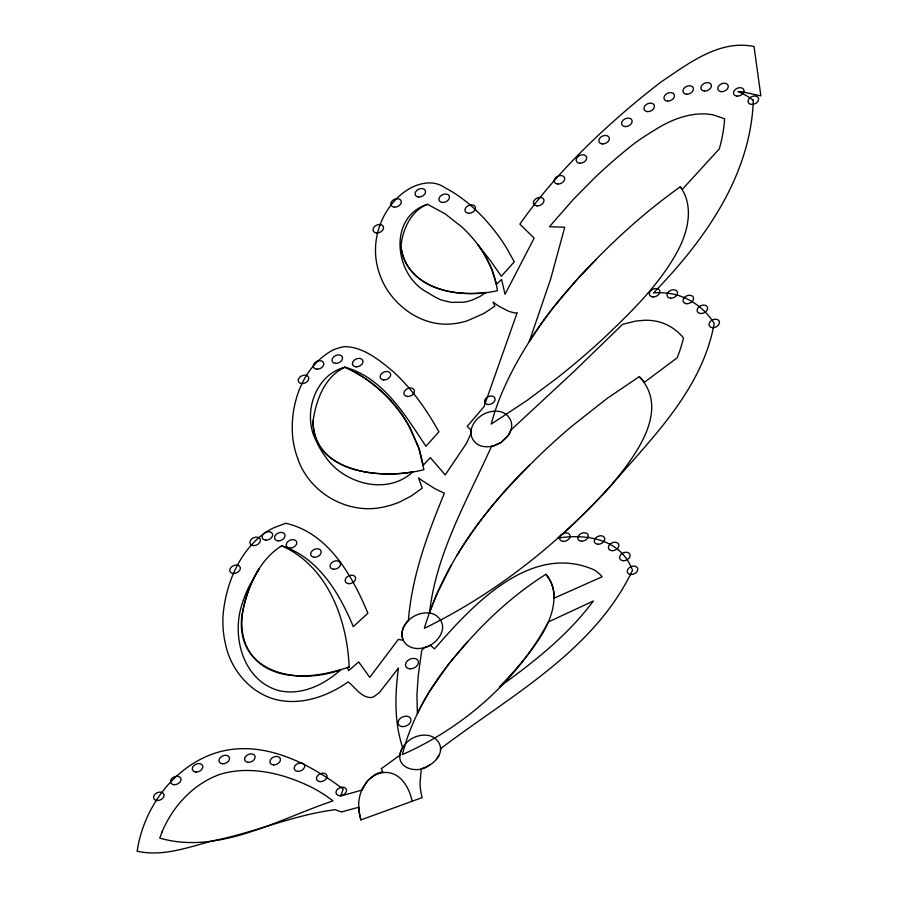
<?xml version="1.0" encoding="UTF-8"?>
<svg xmlns="http://www.w3.org/2000/svg" width="898" height="898" viewBox="0 0 898 898"><rect width="100%" height="100%" fill="white"/><g stroke="black" fill="none" stroke-linecap="round" stroke-linejoin="round"><path stroke-width="1.35" d="M440.548 750.167L440.592 748.696C509.604 696.163 593.701 651.712 632.506 570.309C629.543 562.148 624.458 554.773 617.667 549.329A77.06 55.148 -24.1 0 0 604.354 541.707C589.683 536.005 573.508 535.78 558.096 537.981A576.19 412.373 -24.1 0 0 610.64 485.897C652.689 437.337 702.202 389.261 714.224 323.448C703.976 307.138 686.622 295.206 667.281 293.175A69.573 49.794 -24.1 0 0 653.643 292.782M753.321 100.217C750.773 175.604 704.481 240.44 653.643 292.782M753.276 100.262A104.269 74.624 -24.1 0 0 737.965 91.495A67.518 48.324 -24.1 0 1 742.13 91.798L760.853 95.862L754.028 46.505C719.208 39.332 688.16 63.825 660.973 82.01A673.781 482.215 -24.1 0 0 622.123 113.765C584.272 146.767 548.824 182.968 519.875 224.13L534.142 238.138L505.035 294.342L501.589 279.401L496.37 284.442L491.666 268.895L484.28 254.235A224.713 160.832 -24.1 0 0 478.14 245.075L490.005 260.061L501.331 276.247L514.296 261.812L506.708 248.218A367.17 262.777 -24.1 0 0 493.316 229.136C479.869 212.456 463.817 197.437 444.667 187.547C433.431 179.645 418.928 182.9 407.961 189.523C381.684 206.214 369.246 241.046 378.552 270.725A145.858 104.381 -24.1 0 0 385.478 287.034C398.667 309.541 424.215 326.187 450.908 323.987A55.216 39.523 -24.1 0 0 467.465 320.743L484.022 313.38L494.832 306.162L493.148 302.121A113.373 81.146 -24.1 0 0 500.175 306.959L508.863 311.348L514.969 313.054A5.175 3.704 -24.1 0 0 517.181 312.672L483.955 406.727L467.218 426.382L471.124 430.209A23.606 16.894 -24.1 0 0 470.934 433.611L466.388 443.5L445.217 474.896L430.322 457.643L423.261 465.243L419.736 450.639L410.689 429.076A267.009 191.094 -24.1 0 0 397.511 408.736C383.626 390.978 365.553 376.486 344.978 367.226C314.648 374.769 301.975 414.876 316.343 441.165A152.873 109.41 -24.1 0 0 325.244 456.453C343.608 483.865 387.161 495.932 412.912 471.809C375.869 478.982 312.425 470.283 313.054 420.971C316.051 400.261 324.661 376.509 344.978 367.226C383.356 377.811 405.2 415.269 425.933 446.284L438.898 431.837C426.685 409.623 411.744 388.643 392.998 371.446C379.282 360.019 363.286 346.897 344.742 346.617A31.239 22.36 -24.1 0 0 331.934 350.59C302.155 367.248 289.526 405.043 292.748 437.584A172.876 123.733 -24.1 0 0 297.676 458.373M402.91 639.746L401.833 634.572L402.719 629.363A24.953 17.859 -24.1 0 1 405.245 624.335C409.454 618.037 416.492 613.828 424.013 613.042A19.666 14.076 -24.1 0 1 429.884 613.166C438.628 614.052 445.139 623.717 441.704 632.046A24.953 17.859 -24.1 0 1 439.178 637.086C434.969 643.383 427.919 647.593 420.399 648.378A19.666 14.076 -24.1 0 1 414.539 648.244C408.96 647.447 403.819 643.484 402.315 637.95A23.303 16.669 -24.1 0 1 401.99 632.349A24.628 17.634 -24.1 0 1 406.659 622.449L408.388 620.518C411.89 576.202 427.515 534.007 444.387 493.26L434.755 488.613L423.126 481.205A331.811 237.476 -24.1 0 1 418.547 477.916L422.228 488.13L411.419 495.887L400.126 501.78A61.143 43.755 -24.1 0 1 382.728 507.19C347.391 514.846 309.058 492.609 297.676 458.373M402.832 640.207L398.342 639.398L369.763 677.35L358.695 661.938L348.671 670.559L347.369 667.641L349.176 667.034C347.167 619.676 327.905 566.357 281.725 545.793C257.883 560.689 247.04 588.976 241.865 615.399C234.883 672.871 298.024 685.915 340.914 669.661C324.504 684.467 302.121 695.669 279.536 690.775C243.751 681.47 231.65 638.018 241.506 605.802A179.061 128.156 -24.1 0 1 249.139 586.214L258.983 568.984C241.876 597.08 230.505 639.948 260.409 663.858A77.363 55.373 -24.1 0 0 282.41 673.893C304.748 678.72 327.849 674.095 349.176 667.034M451.279 565.123L437.18 593.331L429.592 612.29C436.316 552.775 467.353 499.984 491.532 446.317L493.732 445.79A20.441 14.626 -24.1 0 0 494.147 445.677L500.882 442.591L507.011 437.012A24.818 17.769 -24.1 0 0 510.816 430.131L573.844 371.604L622.64 324.301L636.065 321.013L644.584 320.249A51.467 36.829 -24.1 0 1 656.629 321.327C667.18 323.493 676.654 329.622 683.457 337.906A183.113 131.052 -24.1 0 1 677.148 357.831L644.405 382.279A71.178 50.939 -24.1 0 0 639.275 376.677L607.385 398.252L572.486 425.686A541.023 387.206 -24.1 0 0 529.506 465.265C501.825 492.463 476.737 522.501 456.689 555.795M438.931 755.521L437 758.574A21.878 15.659 -24.1 0 1 429.266 765.321C418.401 774.413 394.727 768.744 400.755 751.592A24.953 17.859 -24.1 0 1 403.281 746.552C407.49 740.266 414.528 736.046 422.049 735.26A19.666 14.076 -24.1 0 1 427.919 735.395C434.632 736.259 440.604 742.051 440.604 748.999A20.531 14.694 -24.1 0 1 438.718 755.914L436.978 758.608M467.611 641.711L448.944 663.588L428.986 692.324A284.352 203.509 -24.1 0 0 406.233 741.108L402.27 754.623C462.84 727.975 517.091 680.819 548.319 621.977L593.264 601.088C567.761 635.402 533.771 662.095 499.333 686.948A354.598 253.786 -24.1 0 0 527.059 655.686C541.236 637.288 556.524 615.366 553.572 590.906A66.463 47.572 -24.1 0 0 548.723 578.144L545.928 574.305C504.979 599.943 470.631 635.335 441.434 673.567A288.359 206.383 -24.1 0 0 417.39 713.584L416.919 695.175L418.244 675.633L421.734 650.32L424.428 647.604A21.799 15.603 -24.1 0 0 426.876 646.829A16.826 12.044 -24.1 0 0 430.366 645.213L434.52 648.906C471.91 605.679 530.942 541.662 594.454 570.017A53.599 38.367 -24.1 0 1 602.131 576.785L554.088 598.18L553.886 593.264A67.294 48.166 -24.1 0 0 545.939 574.293M529.506 465.265C490.959 503.172 457.071 546.837 435.687 596.8A374.017 267.683 -24.1 0 0 424.372 628.297C495.157 593.847 557.849 544.031 610.685 485.908C633.449 458.272 671.547 410.779 639.275 376.677M596.104 259.556L578.368 277.819L553.247 307.61A453.367 324.47 -24.1 0 0 530.774 339.242C513.914 365.587 499.232 393.762 491.195 424.125L527.047 400.418L555.66 379.113A599.527 429.076 -24.1 0 0 604.421 337.547C631.07 312.1 658.122 285.923 676.317 253.494C687.52 233.671 694.771 206.899 680.336 186.75C635.728 218.461 595.924 256.907 560.475 298.518A451.784 323.336 -24.1 0 0 529.281 341.577L550.654 279.031L564.752 227.228L549.441 226.711L573.687 199.03L594.521 177.972A436.147 312.145 -24.1 0 1 634.628 143.209L638.815 140.279A210.985 150.999 -24.1 0 1 656.348 129.043C669.807 120.646 685.107 114.372 701.147 113.889A52.802 37.795 -24.1 0 1 713.416 114.933L724.619 118.772A217.855 155.915 -24.1 0 1 719.287 148.922L682.143 189.534L680.336 186.75M429.85 764.973L424.496 767.588A26.536 18.993 -24.1 0 1 421.33 768.587L420.051 782.629A102.204 73.142 -24.1 0 0 422.183 797.592L360.929 819.896C347.2 775.951 399.689 748.752 412.249 801.207M427.504 204.317C413.899 209.481 405.907 223.299 402.551 236.803A92.909 66.497 -24.1 0 0 400.991 246.378C406.457 290.503 461.617 299.36 497.369 290.649C495.213 273.43 487.468 257.344 477.051 243.616A237.543 170.003 -24.1 0 0 462.021 227.115L445.071 213.791L427.504 204.317C387.476 216.856 394.289 276.068 427.987 292.703A138.831 99.364 -24.1 0 0 440.896 299.887L451.155 302.39L463.727 302.211A34.652 24.807 -24.1 0 0 472.202 300.033L479.723 296.609L486.211 292.4C457.273 296.093 420.836 290.671 405.593 262.542A84.738 60.637 -24.1 0 1 400.991 246.378M493.732 445.79L501.264 442.332L508.246 435.339A24.953 17.859 -24.1 0 0 510.771 430.299C514.206 421.97 507.696 412.305 498.951 411.419A19.666 14.076 -24.1 0 0 493.081 411.295C485.56 412.081 478.522 416.29 474.312 422.588A24.953 17.859 -24.1 0 0 471.787 427.616C468.352 435.957 474.862 445.621 483.607 446.497A19.666 14.076 -24.1 0 0 489.466 446.632L493.563 445.947M341.891 811.803L359.009 807.19A90.429 64.712 -24.1 0 0 360.951 819.896M281.725 545.793C318.195 557.434 339.455 593.264 353.307 626.647L367.888 613.233C352.342 575.775 328.511 533.008 285.755 523.265L274.092 527.642A50.95 36.47 -24.1 0 0 263.541 533.805C238.374 552.921 225.499 585.238 222.996 615.983A184.101 131.759 -24.1 0 0 225.353 643.484C231.055 672.378 254.774 698.262 284.879 701.102A64.701 46.303 -24.1 0 0 300.437 701.046C317.724 699.082 334.056 691.808 348.211 681.885C355.193 687.352 361.007 697.308 370.649 697.555A8.699 6.219 -24.1 0 0 373.624 696.837L379.495 692.47L398.431 668.067C395.019 694.457 394.031 721.992 402.652 747.54A24.628 17.623 -24.1 0 0 399.947 755.151L381.291 768.744L382.761 771.921A15.131 10.832 -24.1 0 0 378.563 772.976A18.387 13.156 -24.1 0 0 374.376 774.94L367.484 780.766L361.973 790.072L340.679 796.066L343.216 789.095C307.408 762.211 260.701 738.493 215.15 753.108C173.045 767.195 143.534 808.065 137.147 851.192C162.504 856.973 188.21 847.33 212.624 840.865C254.179 832.805 293.219 814.823 335.493 809.67A28.062 20.093 -24.1 0 0 341.869 811.837M344.978 367.226C363.712 375.667 380.382 388.43 393.694 404.044A267.144 191.195 -24.1 0 1 408.298 424.754L418.524 446.968L423.923 469.699C384.894 479.655 313.424 474.997 313.054 420.971M162.044 831.93L159.743 838.103C218.584 855.143 278.616 819.021 333.001 800.915L328.073 797.267A215.194 154.007 -24.1 0 0 311.718 787.355C283.948 773.638 250.789 765.208 220.336 774.211C193.631 783.662 172.798 806.067 162.044 831.93M409.948 668.83A6.791 4.86 -24.1 0 0 418.322 661.287A6.791 4.86 -24.1 0 0 407.591 660.704A6.791 4.86 -24.1 0 0 409.948 668.83M402.506 726.617A6.791 4.86 -24.1 0 0 410.88 719.085A6.791 4.86 -24.1 0 0 400.149 718.501A6.791 4.86 -24.1 0 0 402.506 726.617M537.105 205.889A5.523 3.951 -24.1 0 0 543.907 199.76A5.523 3.951 -24.1 0 0 535.186 199.289A5.523 3.951 -24.1 0 0 537.105 205.889M557.815 184.023A5.523 3.951 -24.1 0 0 564.618 177.905A5.523 3.951 -24.1 0 0 555.896 177.422A5.523 3.951 -24.1 0 0 557.815 184.023M579.805 163.223A5.511 3.94 -24.1 0 0 586.596 157.094A5.511 3.94 -24.1 0 0 577.885 156.634A5.511 3.94 -24.1 0 0 579.805 163.223M602.468 143.927A5.523 3.951 -24.1 0 0 609.271 137.809A5.523 3.951 -24.1 0 0 600.549 137.327A5.523 3.951 -24.1 0 0 602.468 143.927M625.244 126.584A5.523 3.951 -24.1 0 0 632.057 120.467A5.523 3.951 -24.1 0 0 623.335 119.984A5.523 3.951 -24.1 0 0 625.244 126.584M647.559 111.61A5.523 3.951 -24.1 0 0 654.361 105.481A5.523 3.951 -24.1 0 0 645.651 105.01A5.523 3.951 -24.1 0 0 647.559 111.61M667.573 101.081A5.523 3.951 -24.1 0 0 674.376 94.952A5.523 3.951 -24.1 0 0 665.665 94.481A5.523 3.951 -24.1 0 0 667.573 101.081M686.566 94.223A5.523 3.951 -24.1 0 0 693.368 88.105A5.523 3.951 -24.1 0 0 684.658 87.622A5.523 3.951 -24.1 0 0 686.566 94.223M704.526 91.057A5.511 3.94 -24.1 0 0 711.317 84.94A5.511 3.94 -24.1 0 0 702.606 84.468A5.511 3.94 -24.1 0 0 704.526 91.057M721.386 91.686A5.523 3.951 -24.1 0 0 728.188 85.557A5.523 3.951 -24.1 0 0 719.478 85.085A5.523 3.951 -24.1 0 0 721.386 91.686M737.112 96.131A5.523 3.951 -24.1 0 0 743.926 90.002A5.523 3.951 -24.1 0 0 735.204 89.531A5.523 3.951 -24.1 0 0 737.112 96.131M751.693 104.46A5.523 3.951 -24.1 0 0 758.496 98.331A5.523 3.951 -24.1 0 0 749.785 97.86A5.523 3.951 -24.1 0 0 751.693 104.46M488.198 404.527A5.523 3.951 -24.1 0 0 495 398.398A5.523 3.951 -24.1 0 0 486.289 397.915A5.523 3.951 -24.1 0 0 488.198 404.527M652.969 296.969A5.523 3.951 -24.1 0 0 659.772 290.84A5.523 3.951 -24.1 0 0 651.061 290.368A5.523 3.951 -24.1 0 0 652.969 296.969M670.649 298.215A5.511 3.94 -24.1 0 0 677.451 292.097A5.511 3.94 -24.1 0 0 668.752 291.614A5.511 3.94 -24.1 0 0 670.649 298.215M686.667 303.715A5.523 3.951 -24.1 0 0 693.469 297.586A5.523 3.951 -24.1 0 0 684.759 297.115A5.523 3.951 -24.1 0 0 686.667 303.715M700.732 313.525A5.523 3.951 -24.1 0 0 707.534 307.408A5.523 3.951 -24.1 0 0 698.824 306.925A5.523 3.951 -24.1 0 0 700.732 313.525M712.597 327.691A5.523 3.951 -24.1 0 0 719.399 321.563A5.523 3.951 -24.1 0 0 710.688 321.091A5.523 3.951 -24.1 0 0 712.597 327.691M563.214 541.404A5.523 3.951 -24.1 0 0 570.028 535.275A5.523 3.951 -24.1 0 0 561.306 534.804A5.523 3.951 -24.1 0 0 563.214 541.404M581.41 541.213A5.523 3.951 -24.1 0 0 588.212 535.085A5.523 3.951 -24.1 0 0 579.502 534.613A5.523 3.951 -24.1 0 0 581.41 541.213M597.866 544.244A5.523 3.951 -24.1 0 0 604.691 538.126A5.523 3.951 -24.1 0 0 595.969 537.633A5.523 3.951 -24.1 0 0 597.866 544.244M612.021 550.699A5.523 3.951 -24.1 0 0 618.823 544.581A5.523 3.951 -24.1 0 0 610.112 544.098A5.523 3.951 -24.1 0 0 612.021 550.699M623.223 560.734A5.523 3.951 -24.1 0 0 630.026 554.605A5.523 3.951 -24.1 0 0 621.304 554.133A5.523 3.951 -24.1 0 0 623.223 560.734M630.879 574.552A5.523 3.951 -24.1 0 0 637.681 568.423A5.523 3.951 -24.1 0 0 628.959 567.951A5.523 3.951 -24.1 0 0 630.879 574.552M468.599 213.297A5.523 3.951 -24.1 0 0 475.401 207.169A5.523 3.951 -24.1 0 0 466.691 206.697A5.523 3.951 -24.1 0 0 468.599 213.297M442.579 202.477A5.523 3.951 -24.1 0 0 449.382 196.348A5.523 3.951 -24.1 0 0 440.66 195.876A5.523 3.951 -24.1 0 0 442.579 202.477M418.681 197.021A5.523 3.951 -24.1 0 0 425.484 190.892A5.523 3.951 -24.1 0 0 416.762 190.421A5.523 3.951 -24.1 0 0 418.681 197.021M394.424 207.169A5.523 3.951 -24.1 0 0 401.226 201.04A5.523 3.951 -24.1 0 0 392.505 200.568A5.523 3.951 -24.1 0 0 394.424 207.169M376.655 232.975A5.523 3.951 -24.1 0 0 383.457 226.846A5.523 3.951 -24.1 0 0 374.735 226.363A5.523 3.951 -24.1 0 0 376.655 232.975M407.535 396.478A5.511 3.951 -24.1 0 0 414.348 390.361A5.511 3.951 -24.1 0 0 405.638 389.878A5.511 3.951 -24.1 0 0 407.535 396.478M383.783 379.955A5.523 3.951 -24.1 0 0 390.596 373.826A5.523 3.951 -24.1 0 0 381.875 373.344A5.523 3.951 -24.1 0 0 383.783 379.955M356.079 366.833A5.523 3.951 -24.1 0 0 362.882 360.704A5.523 3.951 -24.1 0 0 354.16 360.233A5.523 3.951 -24.1 0 0 356.079 366.833M335.65 363.364A5.523 3.951 -24.1 0 0 342.464 357.236A5.523 3.951 -24.1 0 0 333.742 356.764A5.523 3.951 -24.1 0 0 335.65 363.364M316.904 369.157A5.523 3.951 -24.1 0 0 323.695 363.017A5.523 3.951 -24.1 0 0 314.974 362.556A5.523 3.951 -24.1 0 0 316.904 369.157M301.874 383.614A5.523 3.951 -24.1 0 0 308.676 377.486A5.523 3.951 -24.1 0 0 299.966 377.014A5.523 3.951 -24.1 0 0 301.874 383.614M348.772 583.678A5.523 3.951 -24.1 0 0 355.574 577.56A5.523 3.951 -24.1 0 0 346.864 577.077A5.523 3.951 -24.1 0 0 348.772 583.678M333.686 569.253A5.523 3.951 -24.1 0 0 340.488 563.125A5.523 3.951 -24.1 0 0 331.766 562.653A5.523 3.951 -24.1 0 0 333.686 569.253M314.311 557.243A5.523 3.951 -24.1 0 0 321.114 551.114A5.523 3.951 -24.1 0 0 312.392 550.642A5.523 3.951 -24.1 0 0 314.311 557.243M289.863 548.094A5.523 3.951 -24.1 0 0 296.666 541.965A5.523 3.951 -24.1 0 0 287.955 541.494A5.523 3.951 -24.1 0 0 289.863 548.094M278.189 540.877A5.523 3.951 -24.1 0 0 284.992 534.748A5.523 3.951 -24.1 0 0 276.27 534.276A5.523 3.951 -24.1 0 0 278.189 540.877M265.752 540.158A5.523 3.951 -24.1 0 0 272.554 534.029A5.523 3.951 -24.1 0 0 263.844 533.558A5.523 3.951 -24.1 0 0 265.752 540.158M253.517 545.591A5.523 3.951 -24.1 0 0 260.319 539.462A5.523 3.951 -24.1 0 0 251.608 538.991A5.523 3.951 -24.1 0 0 253.517 545.591M233.458 573.508A5.523 3.951 -24.1 0 0 240.271 567.379A5.523 3.951 -24.1 0 0 231.549 566.896A5.523 3.951 -24.1 0 0 233.458 573.508M339.624 795.673A5.523 3.951 -24.1 0 0 346.426 789.544A5.523 3.951 -24.1 0 0 337.704 789.061A5.523 3.951 -24.1 0 0 339.624 795.673M320.126 781.642A5.523 3.951 -24.1 0 0 326.928 775.513A5.523 3.951 -24.1 0 0 318.206 775.041A5.523 3.951 -24.1 0 0 320.126 781.642M297.81 771.36A5.523 3.951 -24.1 0 0 304.613 765.242A5.523 3.951 -24.1 0 0 295.902 764.759A5.523 3.951 -24.1 0 0 297.81 771.36M273.553 764.905A5.523 3.951 -24.1 0 0 280.356 758.776A5.523 3.951 -24.1 0 0 271.645 758.305A5.523 3.951 -24.1 0 0 273.553 764.905M248.207 762.346A5.523 3.951 -24.1 0 0 255.01 756.217A5.523 3.951 -24.1 0 0 246.299 755.746A5.523 3.951 -24.1 0 0 248.207 762.346M222.625 763.76A5.523 3.951 -24.1 0 0 229.428 757.631A5.523 3.951 -24.1 0 0 220.717 757.16A5.523 3.951 -24.1 0 0 222.625 763.76M195.944 772.067A5.523 3.951 -24.1 0 0 202.746 765.938A5.523 3.951 -24.1 0 0 194.035 765.466A5.523 3.951 -24.1 0 0 195.944 772.067M174.145 784.717A5.523 3.951 -24.1 0 0 180.947 778.6A5.523 3.951 -24.1 0 0 172.236 778.117A5.523 3.951 -24.1 0 0 174.145 784.717M157.161 800.556A5.511 3.951 -24.1 0 0 163.964 794.438A5.511 3.951 -24.1 0 0 155.253 793.967A5.511 3.951 -24.1 0 0 157.161 800.556"/></g></svg>
